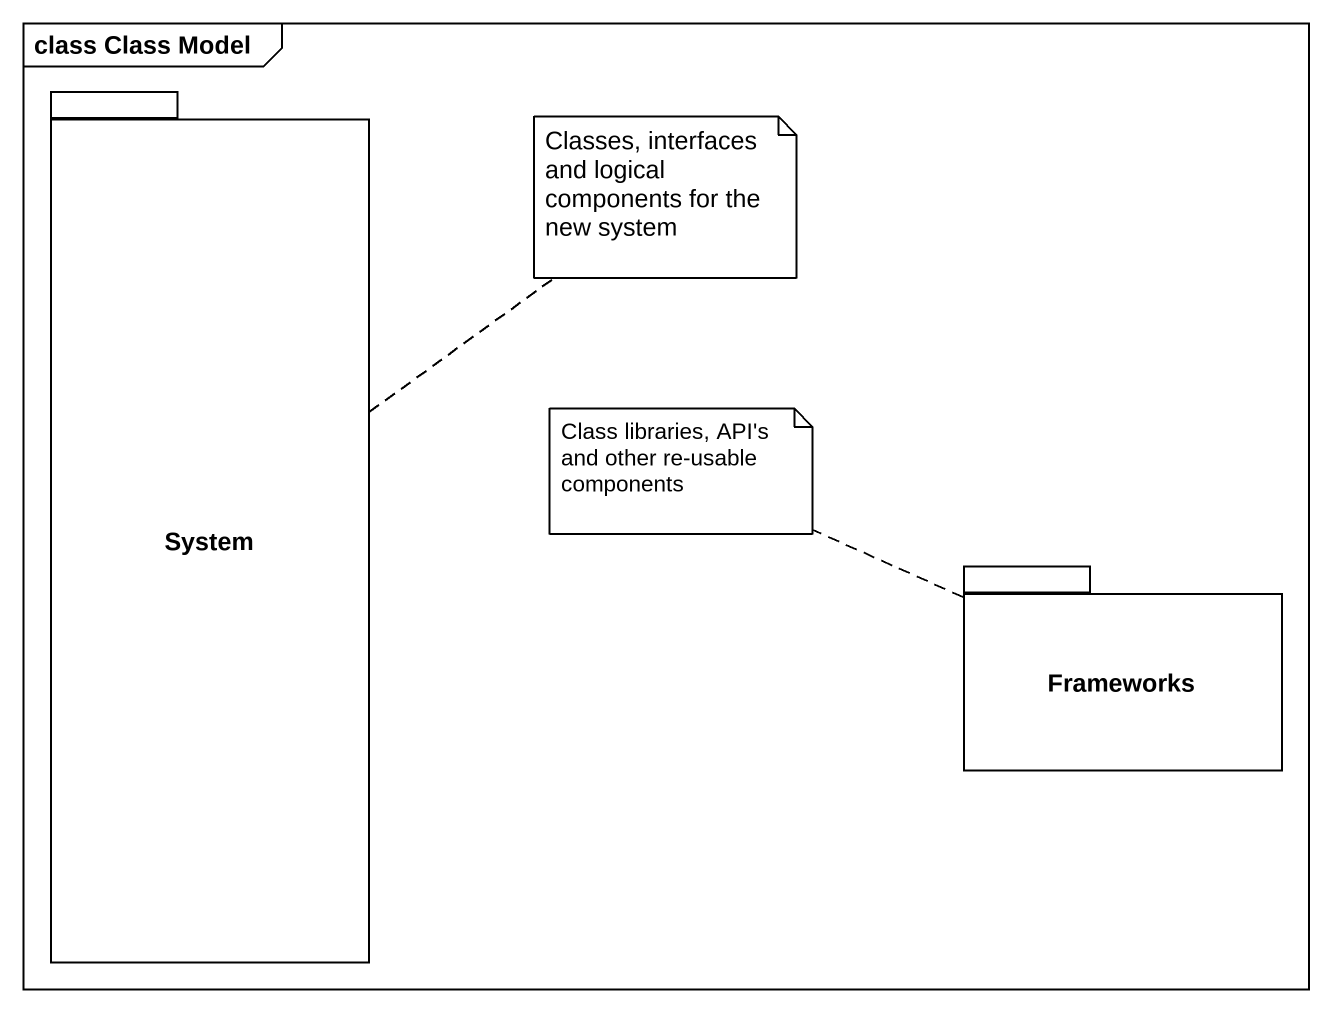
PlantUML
@startuml
mainframe class Class Model
package System {
}
package Frameworks {
}
note top of System : Classes, interfaces and logical components for the new system
note left of Frameworks : Class libraries, API's and other re-usable components
@enduml
